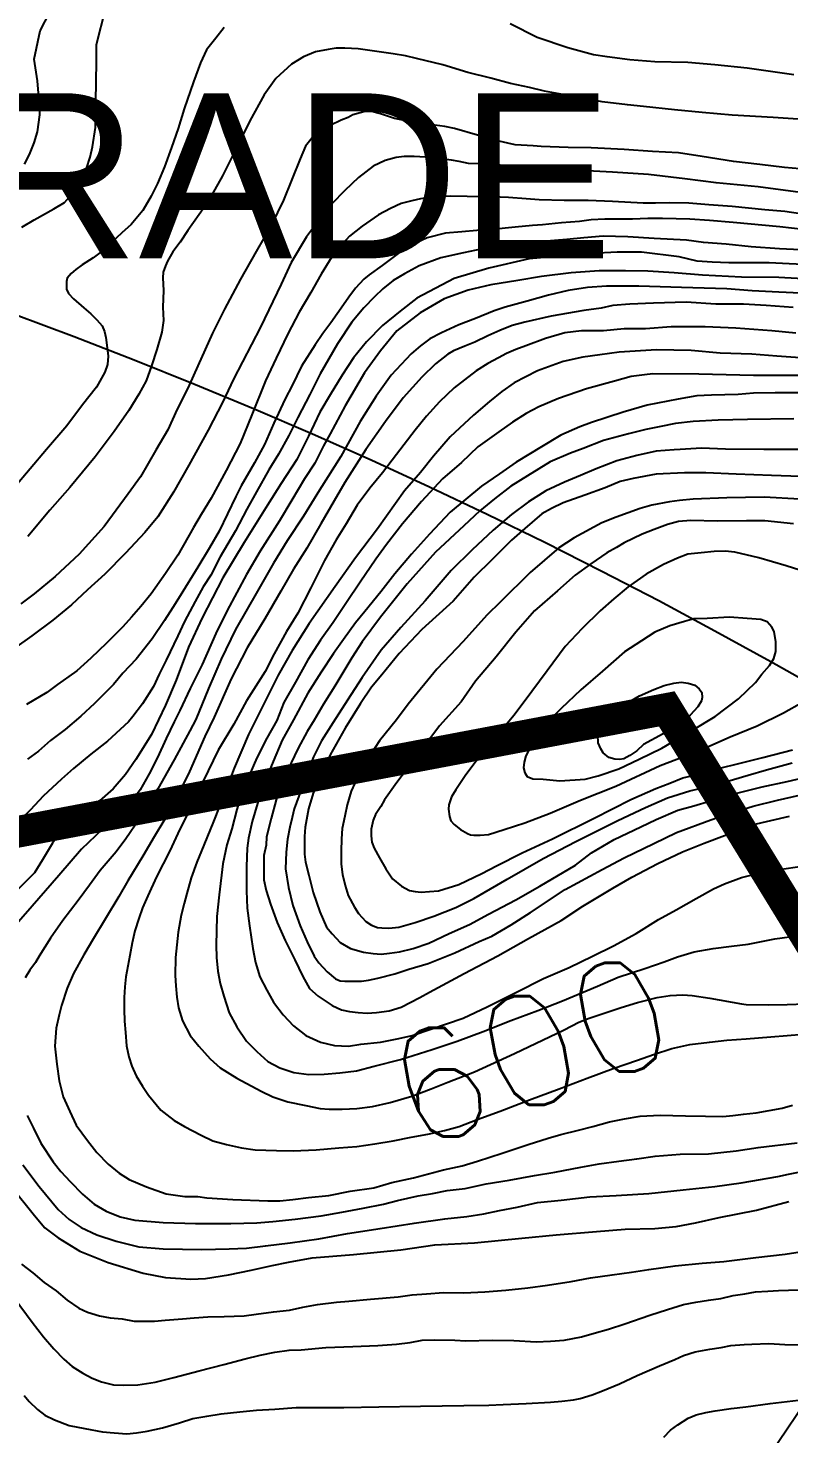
# Model space of a CAD drawing. Header units: millimetres. Extents: x 548366 to 1117317, y 7446967 to 14899125.
# Drawn here: x 555057 to 555345, y 7456867 to 7457399 of the extents above; entities that cross this region are included whole.
import ezdxf
from ezdxf.enums import TextEntityAlignment as Align

# ---------------------------------------------------------------- set-up
doc = ezdxf.new("R2010")
doc.units = ezdxf.units.MM
doc.header["$MEASUREMENT"] = 0
doc.linetypes.add('ACAD_ISO11W100', pattern=[33, 12, -3, 12, -3, 0, -3])
for name, color, linetype in [('CURVA_INTERMEDIÁRIA', 32, 'Continuous'), ('CURVA_MESTRA', 36, 'Continuous'), ('ELETRO_PROP', 230, 'Continuous'), ('RADIAIS', 222, 'Continuous'), ('TXT_CURVA_MESTRA', 7, 'Continuous'), ('TXT_TOPÔNIMOS_2', 8, 'Continuous')]:
    doc.layers.add(name, color=color, linetype=linetype)
doc.styles.add('ROMANS', font='romans.shx')
doc.styles.add('TXT_MORROS', font='ARIAL.TTF', dxfattribs={"height": 35})

msp = doc.modelspace()

# ---------------------------------------------------------------- linework, layer by layer
at = {"layer": 'CURVA_INTERMEDIÁRIA'}
for points, elevation in [([(555055.33, 7457347.35), (555057.21, 7457351.02), (555058.91, 7457355.5), (555060.25, 7457359.62), (555061.06, 7457366.06), (555060.79, 7457371.26), (555060.16, 7457378.96), (555059, 7457387.16), (555061.25, 7457397.87), (555068.57, 7457412.2)], 460), ([(555054.33, 7457323.61), (555059, 7457326.31), (555066.37, 7457330.45), (555070.41, 7457332.94), (555073.32, 7457336.16), (555075.39, 7457338.85), (555076.12, 7457339.89), (555077.37, 7457341.75), (555078.3, 7457343.72), (555078.82, 7457345.8), (555080.09, 7457350.02), (555081.03, 7457353.96), (555082.17, 7457361.32), (555082.27, 7457371.17), (555082.58, 7457386.1), (555082.59, 7457392.7), (555085.98, 7457406.08)], 470), ([(555130.87, 7457399.22), (555127.73, 7457395.12), (555124.22, 7457390.65), (555121.93, 7457385.82), (555119.27, 7457378.57), (555115.67, 7457368.34), (555113.48, 7457360.95), (555110.97, 7457353.66), (555108.26, 7457346.36), (555105.66, 7457340.11), (555103.26, 7457335.32), (555100.03, 7457329.91), (555095.73, 7457324.62), (555092.19, 7457321.39), (555088.02, 7457317.53), (555083.85, 7457313.78), (555081.24, 7457311.91), (555077.07, 7457309.3), (555074.67, 7457307.53), (555072.9, 7457305.97), (555071.44, 7457304.2), (555071.13, 7457302.95), (555071.13, 7457301.91), (555071.13, 7457300.03), (555071.96, 7457298.37), (555073.84, 7457296.39), (555077.8, 7457292.95), (555080.38, 7457290.68), (555082.65, 7457288.41), (555084.63, 7457286.15), (555085.57, 7457284.07), (555086.14, 7457281.71), (555086.61, 7457277.84), (555086.99, 7457274.73), (555086.71, 7457271.52), (555085.67, 7457268.59), (555082.55, 7457263.02), (555077.26, 7457256.23), (555071.31, 7457248.3), (555063.63, 7457239.35), (555051.26, 7457224.72)], 480), ([(555346.47, 7457381.19), (555328.84, 7457383.74), (555316.65, 7457385.07), (555306.36, 7457385.92), (555293.89, 7457386.2), (555284.44, 7457386.95), (555275.85, 7457387.99), (555270.75, 7457388.84), (555260.96, 7457391.51), (555249.34, 7457395.38), (555239.14, 7457400.57)], 480), ([(555170.19, 7457390.85), (555165.47, 7457390), (555160.94, 7457388.02), (555156.31, 7457385.28), (555150.45, 7457379.9), (555146.02, 7457373.68), (555140.6, 7457363.79), (555135.31, 7457353.12), (555130.21, 7457343.02), (555126.15, 7457335.85), (555123.6, 7457331.41), (555117.14, 7457322.27), (555114.21, 7457317.84), (555111.47, 7457314.16), (555109.39, 7457310.66), (555108.64, 7457308.87), (555107.79, 7457306.51), (555107.69, 7457304.34), (555107.88, 7457299.53), (555107.69, 7457293.3), (555107.88, 7457288.2), (555107.22, 7457283.79), (555105.33, 7457277.19), (555103.35, 7457271.05), (555101.36, 7457265.39), (555098.53, 7457260.29), (555094.75, 7457254.16), (555089.25, 7457246.17), (555081.98, 7457236.64), (555072.44, 7457224.93), (555064.88, 7457216.35), (555056.53, 7457206.45)], 490), ([(555353.84, 7457364.07), (555338.77, 7457365.12), (555323.18, 7457365.97), (555311.85, 7457367.01), (555301.36, 7457368.04), (555289.65, 7457369.18), (555283.6, 7457369.84), (555274.02, 7457371.07), (555261.83, 7457373.33), (555252.2, 7457375.03), (555246.44, 7457376.45), (555239.26, 7457377.96), (555231.84, 7457379.98), (555223.15, 7457382.06), (555213.7, 7457385.08), (555203.69, 7457387.43), (555199.53, 7457388.47), (555194.81, 7457389.23), (555181.54, 7457391.11), (555176.53, 7457391.3), (555173.23, 7457391.3), (555170.19, 7457390.85)], 490), ([(555349.11, 7457336.73), (555333.09, 7457338.82), (555317.13, 7457340.33), (555305.23, 7457341.84), (555291.48, 7457343.44), (555277.88, 7457344.39), (555263.52, 7457345.14), (555249.31, 7457345.9), (555236.56, 7457346.93), (555230.04, 7457347.53), (555223.43, 7457347.72), (555219.84, 7457348.38), (555216.91, 7457348.94), (555213.98, 7457349.32), (555209.26, 7457349.89), (555202.74, 7457350.26), (555199.06, 7457350.26), (555196.03, 7457349.89), (555191.88, 7457348.85), (555187.22, 7457346.71)], 510), ([(555187.22, 7457346.71), (555181.74, 7457342.37), (555176.54, 7457337.46), (555171.6, 7457332.39), (555166.59, 7457325.98), (555162.06, 7457319.84), (555156.2, 7457310.22), (555152.42, 7457301.91), (555144.57, 7457285.68), (555134.47, 7457266.05), (555130.31, 7457257.46), (555124.81, 7457246.73), (555117.53, 7457233.43), (555111.68, 7457223.14), (555105.8, 7457213.82), (555100.79, 7457207.97), (555093.52, 7457200.04), (555085.68, 7457192.11), (555079.16, 7457186.17), (555073.02, 7457180.5), (555065.98, 7457174.68), (555058.05, 7457168.83), (555051.53, 7457164.11)], 510), ([(555222.87, 7457335.13), (555216.62, 7457335.3), (555212.86, 7457335.13), (555207.89, 7457334.62), (555205.16, 7457334.27), (555201.9, 7457333.5), (555197.88, 7457332.48), (555193.86, 7457330.6), (555189.32, 7457328.2), (555183.12, 7457323.88), (555178.33, 7457320.12), (555174.73, 7457316.27), (555171.65, 7457312.34), (555167.54, 7457305.75), (555163.69, 7457298.83), (555159.23, 7457291.33), (555155.04, 7457283.21), (555150.5, 7457273.97), (555146.57, 7457265.42), (555141.33, 7457252.44), (555136.88, 7457241.58), (555131.66, 7457231.41), (555125.99, 7457220.91), (555122.14, 7457214.75), (555119.23, 7457209.79), (555113.32, 7457199.28), (555108.7, 7457192.35), (555103.28, 7457184.67), (555099.34, 7457179.96), (555095.75, 7457175.86), (555092.5, 7457172.18), (555086.34, 7457166.03), (555080.35, 7457160.38), (555075.13, 7457155.59), (555072.1, 7457153.42), (555067.82, 7457150.34), (555063.71, 7457147.34), (555056.1, 7457142.81)], 520), ([(555352.41, 7457328.08), (555343.09, 7457329.54), (555335.56, 7457330.14), (555323.18, 7457331.35), (555314.37, 7457332.03), (555306.75, 7457332.63), (555299.65, 7457332.72), (555294.17, 7457332.63), (555289.55, 7457332.63), (555277.86, 7457333.23), (555268.7, 7457333.66), (555259.55, 7457333.66), (555250.13, 7457333.91), (555245.25, 7457334.34), (555238.49, 7457334.77), (555232.16, 7457335.02), (555222.87, 7457335.13)], 520), ([(555350.02, 7457322.63), (555341.21, 7457323.71), (555323.53, 7457325.34), (555314.57, 7457326.11), (555307.22, 7457326.57), (555296.87, 7457326.88), (555291.23, 7457326.88), (555285.51, 7457326.57), (555275.02, 7457326.58), (555269.77, 7457326.27), (555265.44, 7457325.65), (555258.56, 7457325.19), (555251.37, 7457324.42), (555247.59, 7457324.19), (555241.1, 7457323.49), (555232.36, 7457322.64), (555226.49, 7457322.25), (555220.87, 7457321.78), (555214.61, 7457321.24), (555207.73, 7457319.54), (555203.48, 7457317.53), (555197.76, 7457314.29), (555190.73, 7457309.04), (555185.78, 7457305.56), (555183.8, 7457303.83)], 530), ([(555354.17, 7457314.74), (555341.11, 7457315.36), (555330.37, 7457316.05), (555320.94, 7457317.14), (555312.29, 7457317.75), (555305.9, 7457318.62), (555293.61, 7457319.31), (555283.64, 7457319.85), (555274.37, 7457320.08), (555267.05, 7457319.47), (555260.56, 7457318.92), (555251.29, 7457318.08), (555244.72, 7457317.3), (555236.84, 7457316.53), (555228.72, 7457315.37), (555221.54, 7457313.83), (555212.91, 7457311.88), (555204.72, 7457308.87), (555199.08, 7457305.93), (555194.83, 7457303.32)], 540), ([(555194.83, 7457303.32), (555190.96, 7457300.23), (555187.79, 7457297.22), (555183.78, 7457292.97), (555179.19, 7457287.58), (555173.78, 7457279.39), (555167.21, 7457267.97), (555163.27, 7457260.24), (555158.78, 7457251.53), (555155.3, 7457244.66), (555151.43, 7457237.63), (555147.8, 7457231.61), (555143.17, 7457223.27), (555139.43, 7457216.73), (555135.18, 7457208.54), (555129.39, 7457198.66), (555125.83, 7457191.71), (555122.88, 7457187.32), (555119.86, 7457181.76), (555115.84, 7457174.19), (555113.37, 7457168.79), (555108.97, 7457159.52), (555106.26, 7457154.27), (555104.08, 7457149.65), (555099.91, 7457143.01), (555096.35, 7457138.3), (555094.65, 7457136.22), (555091.48, 7457133.28), (555086.69, 7457128.96), (555080.43, 7457123.94), (555073.83, 7457118.56), (555069.35, 7457114.54), (555062.39, 7457108.05), (555057.52, 7457102.96), (555049.95, 7457095.39)], 540), ([(555183.8, 7457303.83), (555180.64, 7457300.47), (555178.07, 7457296.98), (555176.06, 7457294.12), (555171.24, 7457287.35), (555168.23, 7457283.34), (555165.37, 7457279.01), (555160.19, 7457270.9), (555156.56, 7457263.65), (555153.93, 7457258.55), (555149.65, 7457249.29), (555146.1, 7457241.26), (555142.39, 7457234.31), (555137.36, 7457225.59), (555135.28, 7457221.5), (555128.99, 7457208.45), (555125.28, 7457202.12), (555120.88, 7457194.79), (555114.23, 7457183.9), (555111.43, 7457179.51), (555108.34, 7457174.57), (555103.63, 7457167.7), (555097.52, 7457159.98), (555092.5, 7457154.65), (555088.94, 7457150.4), (555081.73, 7457143.23), (555076.63, 7457138.37), (555070.68, 7457133.35), (555065.11, 7457129.1), (555060.63, 7457125.08), (555056.38, 7457122.07)], 530), ([(555357.14, 7457303.55), (555340.82, 7457304.48), (555326.72, 7457304.65), (555311.95, 7457305.33), (555301.24, 7457306.27), (555291.22, 7457306.86), (555282.8, 7457307.03), (555272.78, 7457307.03), (555262.18, 7457306.26), (555250.96, 7457304.82), (555242.04, 7457303.29), (555231.84, 7457301.68), (555223.23, 7457299.64)], 560), ([(555223.23, 7457299.64), (555214.22, 7457296.42), (555205.13, 7457291.07), (555196.3, 7457284.28), (555190.09, 7457276.72), (555183.94, 7457268.42), (555176.63, 7457255.94), (555171.02, 7457245.24), (555168.54, 7457240.76), (555165.14, 7457234.14), (555161.31, 7457228.28), (555156.47, 7457220.21), (555151.88, 7457212.32), (555144.46, 7457200.88), (555139.28, 7457191.96), (555131.97, 7457178.38), (555127.71, 7457169.73), (555122.53, 7457157.93), (555118.03, 7457148.85), (555114.03, 7457140.52), (555111.99, 7457136.28), (555108.91, 7457129.92), (555105.59, 7457122.7), (555102.45, 7457116.5), (555099.13, 7457110.48), (555094.8, 7457104.7), (555088.94, 7457099.44), (555084.77, 7457095.62), (555076.92, 7457088.07), (555068.34, 7457078.05), (555058.14, 7457066.42), (555049.47, 7457056.4)], 560), ([(555354.42, 7457298.28), (555340.82, 7457298.88), (555330.82, 7457299.48), (555321.22, 7457300.16), (555303.97, 7457300.75), (555287.82, 7457301.26), (555275.67, 7457301.18), (555268.39, 7457300.65), (555261.08, 7457299.55), (555253.69, 7457297.85), (555245.53, 7457295.56), (555237.29, 7457293.27), (555233.04, 7457291.81)], 570), ([(555233.04, 7457291.81), (555225.98, 7457289.02), (555219.77, 7457286.56), (555213.15, 7457283.59), (555208.73, 7457281.21), (555205.16, 7457278.58), (555201.63, 7457275.54), (555194.15, 7457267.47), (555188.37, 7457259.58), (555182.42, 7457249.98), (555175.03, 7457236.74), (555166.93, 7457223.93), (555160.9, 7457214.08), (555154.7, 7457204.74), (555149.51, 7457196.33), (555143.45, 7457185.73), (555135.21, 7457171.13), (555129.69, 7457159.92), (555125, 7457148.9), (555120.16, 7457137.1), (555117.86, 7457132.86), (555115.31, 7457128.1), (555111.92, 7457121.9), (555105.76, 7457110.87), (555101.35, 7457103.74), (555098.88, 7457099.49), (555093.61, 7457091.94), (555089.96, 7457087.01), (555083.98, 7457079.9), (555079.9, 7457074.39), (555075.66, 7457068.61), (555069.79, 7457060.97), (555065.12, 7457054.26), (555060.87, 7457047.47), (555059.49, 7457045.11), (555057.37, 7457042.14), (555055.58, 7457039.25)], 570), ([(555346.34, 7457293.08), (555336.06, 7457293.84), (555327.5, 7457294.36), (555316.97, 7457294.45), (555305.75, 7457295.13), (555293.43, 7457294.79), (555284.42, 7457294.36), (555278.05, 7457293.94), (555273.64, 7457292.92), (555267.02, 7457291.99), (555254.69, 7457289.86), (555244.67, 7457287.57), (555239.92, 7457286.29)], 580), ([(555239.92, 7457286.29), (555235.17, 7457284.42), (555230.75, 7457282.38), (555225.82, 7457280), (555221.99, 7457278.48), (555217.66, 7457276.69), (555215.54, 7457275.42), (555210.82, 7457271.82), (555205.72, 7457266.72), (555198.59, 7457258.91), (555191.96, 7457250), (555184.54, 7457239.33), (555176.56, 7457226.85), (555172.48, 7457219.89), (555167.53, 7457211.26), (555162.18, 7457202), (555157.08, 7457194.02), (555152.32, 7457185.7), (555146.27, 7457175.27), (555139.64, 7457164.24), (555133.52, 7457152.52), (555127.12, 7457138.01), (555123.55, 7457130.71), (555117.78, 7457117.38), (555113.95, 7457109.74), (555108.06, 7457098.8), (555104.32, 7457092.68), (555100.07, 7457085.38), (555094.38, 7457076.04), (555090.98, 7457070.1), (555085.77, 7457061.44), (555081.35, 7457054.14), (555077.7, 7457047.94), (555073.79, 7457040.98), (555071.41, 7457035.37), (555069.29, 7457028.84), (555068.44, 7457025.27), (555067.24, 7457020.28), (555066.81, 7457013.4), (555067.49, 7457006.61), (555068.42, 7457000.24), (555069.87, 7456994.21), (555072.42, 7456988.61), (555074.9, 7456983.45), (555079.14, 7456977.68), (555082.71, 7456973.09), (555086.96, 7456968.68), (555091.13, 7456965.28), (555094.95, 7456962.9), (555101.41, 7456960.1), (555108.97, 7456957.55), (555115.94, 7456956.45), (555120.87, 7456956.45), (555124.27, 7456956.03), (555134.11, 7456955.37), (555147.36, 7456954.78), (555151.95, 7456954.86), (555156.88, 7456955.37), (555162.83, 7456956.05), (555170.47, 7456956.9), (555178.63, 7456958.51), (555187.55, 7456959.79), (555194.35, 7456961.78), (555202.6, 7456963.56), (555213.9, 7456966.62), (555220.95, 7456968.06), (555226.73, 7456969.84), (555236.16, 7456972.9), (555245.93, 7456976.13), (555253.58, 7456978.59), (555258.34, 7456979.95), (555265.05, 7456981.65), (555270.39, 7456983.05), (555276.76, 7456984.75), (555282.37, 7456985.94), (555288.4, 7456986.95), (555295.88, 7456987.29), (555305.57, 7456987.04), (555313.13, 7456986.95), (555319.59, 7456986.78), (555323.48, 7456987.13), (555327.47, 7456987.64), (555332.23, 7456988.15), (555337.25, 7456989.08), (555342.17, 7456989.93), (555346.08, 7456991.04)], 580), ([(555347.28, 7457283.39), (555338.18, 7457284.32), (555324.53, 7457285.35), (555312.97, 7457285.78), (555300.06, 7457285.86), (555290.37, 7457285.1), (555282.3, 7457285.1), (555274.48, 7457284.33), (555266.11, 7457284.24), (555259.82, 7457283.48), (555252.51, 7457281.36), (555245.03, 7457278.55), (555241.28, 7457277.27)], 590), ([(555241.28, 7457277.27), (555237.71, 7457275.66), (555234.74, 7457274.13), (555230.74, 7457271.92), (555226.24, 7457269.12), (555221.9, 7457265.73), (555218, 7457262.67), (555212.36, 7457257.35), (555207.52, 7457252), (555203.18, 7457246.65), (555199.02, 7457241.22), (555194.43, 7457235.27), (555190.86, 7457230.52), (555186.07, 7457224.69), (555181.23, 7457218.23), (555177.06, 7457211.19), (555173.33, 7457205.16), (555168.91, 7457197.26), (555163.7, 7457187), (555158.77, 7457177.41), (555154.52, 7457170.45), (555149.85, 7457162.04), (555146.36, 7457155.25), (555139.37, 7457144.21), (555134.53, 7457135.38), (555128.58, 7457125.45), (555122.97, 7457113.81), (555120.76, 7457109.06), (555117.68, 7457102.62), (555113.35, 7457093.96), (555110.29, 7457087.42), (555105.28, 7457077.49), (555101.96, 7457070.35), (555099.98, 7457065.77), (555098.62, 7457061.78), (555097.09, 7457057.11), (555095.99, 7457052.52), (555095.14, 7457047.77), (555093.7, 7457039.7), (555093.27, 7457035.88), (555093.02, 7457031.89), (555093.02, 7457027.3), (555093.19, 7457022.91), (555093.53, 7457018.58), (555093.95, 7457013.48), (555094.8, 7457009.41), (555095.91, 7457005.84), (555097.52, 7457002.19), (555099.9, 7456998.2), (555102.2, 7456994.8), (555106.87, 7456989.2), (555109.11, 7456987.36), (555111.99, 7456985.32), (555115.9, 7456982.94), (555122.11, 7456979.72), (555126.61, 7456977.51), (555131.71, 7456976.15), (555137.4, 7456974.88), (555142.67, 7456974.11), (555150.74, 7456973.86), (555157.03, 7456973.77), (555165.7, 7456974.2), (555174.26, 7456974.88), (555181.14, 7456975.47), (555187.85, 7456976.41), (555194.82, 7456977.59), (555201.62, 7456978.95), (555207.99, 7456980.14), (555214.28, 7456981.5), (555219.89, 7456983.03), (555226.69, 7456985.58), (555235.42, 7456988.83), (555246.47, 7456993.08), (555257.68, 7456997.24), (555268.3, 7457001.31), (555278.16, 7457004.96), (555287.34, 7457008.11), (555293.35, 7457010.28), (555300.4, 7457012.49), (555307.2, 7457014.01), (555314.59, 7457014.95), (555321.22, 7457015.71), (555328.44, 7457016.14), (555337.79, 7457016.99), (555350.18, 7457017.93)], 590), ([(555350.13, 7457267.39), (555331.26, 7457267.39), (555310.61, 7457267.82), (555293.11, 7457268.07), (555290, 7457267.65), (555284.98, 7457266.97), (555278.61, 7457265.18), (555268.07, 7457262.38), (555257.45, 7457258.73), (555250.03, 7457255.51)], 610), ([(555348.46, 7457260.84), (555339.45, 7457260.84), (555331.3, 7457260.75), (555325.43, 7457260.24), (555315.35, 7457259.99), (555309.83, 7457259.65), (555302.69, 7457258.46), (555291.05, 7457256.17), (555281.95, 7457253.45), (555269.97, 7457249.63), (555265.52, 7457247.93)], 620), ([(555250.03, 7457255.51), (555245.19, 7457252.96), (555240.09, 7457249.73), (555234.82, 7457246), (555226.92, 7457240.39), (555220.68, 7457234.48), (555213.55, 7457228.28), (555205.56, 7457219.7), (555198.42, 7457211.21), (555192.28, 7457203.33), (555188.28, 7457197.82), (555182.42, 7457189.07), (555177.15, 7457181.43), (555172.14, 7457173.87), (555167.35, 7457167.1), (555162.51, 7457159.71), (555157.83, 7457151.22), (555153.5, 7457143.49), (555150.78, 7457136.79), (555147.03, 7457130.1), (555143.29, 7457122.54), (555140.4, 7457115.92), (555137.68, 7457109.63), (555135.64, 7457103.01), (555133.76, 7457095.73), (555131.89, 7457089.62), (555130.36, 7457082.4), (555129, 7457070.77), (555128.06, 7457062.47), (555127.81, 7457051.6), (555127.98, 7457047.02), (555128.49, 7457041.84), (555129.34, 7457037.08), (555130.78, 7457032.33), (555132.83, 7457026.05), (555135.72, 7457020.7), (555139.29, 7457015.27), (555143.28, 7457011.45), (555147.45, 7457007.62), (555151.95, 7457005.16), (555157.3, 7457003.38), (555162.91, 7457002.62), (555168.69, 7457002.78), (555174.64, 7457003.29), (555180.93, 7457004.06), (555187.72, 7457005.84), (555197.57, 7457008.39), (555209.64, 7457012.13), (555219.07, 7457015.27), (555228.92, 7457019), (555239.46, 7457023.08), (555249.66, 7457026.9), (555258.92, 7457030.63), (555272.17, 7457036.13), (555280.07, 7457039.52), (555290.1, 7457042.83), (555297.4, 7457045.3), (555302.5, 7457047.25), (555308.79, 7457049.12), (555316.01, 7457050.39), (555322.98, 7457051.24), (555329.27, 7457052), (555339.38, 7457054), (555348.56, 7457055.36)], 610), ([(555308.47, 7457250.02), (555301.75, 7457249.17), (555296.14, 7457248.07), (555290.45, 7457246.97), (555283.91, 7457245.35), (555274.48, 7457242.81), (555266.83, 7457239.75), (555262.02, 7457237.95), (555254.28, 7457234.72), (555245.7, 7457229.37), (555239.41, 7457225.47), (555233.21, 7457220.71), (555227.6, 7457216.13), (555221.57, 7457210.44), (555210.82, 7457200.44), (555200.2, 7457188.47), (555190.09, 7457175.9), (555183.17, 7457166.5), (555179.18, 7457160.47), (555172.8, 7457149.77), (555168.47, 7457142.9), (555164.9, 7457136.87), (555162.24, 7457132.63), (555158.93, 7457126.26), (555154.85, 7457117.77), (555152.47, 7457112.08), (555150.51, 7457106.64), (555148.64, 7457099.68), (555146.86, 7457092.72), (555146.77, 7457089.49), (555145.91, 7457085.6), (555145.83, 7457080.84), (555145.91, 7457076.34), (555146.76, 7457072.35), (555148.46, 7457067.17), (555150.93, 7457060.21), (555153.99, 7457053.42), (555157.66, 7457046.16), (555160.64, 7457039.79), (555163.19, 7457035.2), (555166.42, 7457032.4), (555171.77, 7457028.75), (555175.25, 7457027.14), (555178.31, 7457026.54), (555181.63, 7457026.2), (555185.02, 7457025.95), (555188.59, 7457026.2), (555193.35, 7457026.8), (555197.94, 7457028.24), (555204.91, 7457031.81), (555208.56, 7457033.85), (555221.71, 7457040.89), (555234.46, 7457047.68), (555246.1, 7457054.22), (555258.51, 7457061.01), (555266.63, 7457066.41), (555278.02, 7457073.2), (555285.15, 7457077.36), (555295.1, 7457082.63), (555304.44, 7457087.04), (555312.6, 7457090.27), (555320.31, 7457093.2), (555330.76, 7457097.19), (555344.95, 7457100.5)], 630), ([(555346.58, 7457250.96), (555328.99, 7457250.71), (555317.94, 7457250.46), (555308.47, 7457250.02)], 630), ([(555265.52, 7457247.93), (555258.38, 7457244.79), (555250.98, 7457240.37), (555241.38, 7457234.6), (555235.09, 7457230.1), (555228.26, 7457225.45), (555222.39, 7457220.61), (555216.45, 7457215.6), (555208.63, 7457207.28), (555201.75, 7457199.73), (555195.51, 7457192.28), (555190.24, 7457185.4), (555184.12, 7457178.01), (555180.56, 7457173.68), (555176.05, 7457167.4), (555172.23, 7457162.05), (555167.61, 7457155.02), (555162.6, 7457147.12), (555157.08, 7457137.02), (555152.83, 7457129.29), (555149.41, 7457121.24), (555146.01, 7457113), (555143.46, 7457105.28), (555141.42, 7457098.49), (555140.14, 7457092.2), (555139.64, 7457088.38), (555139.3, 7457081.43), (555139.3, 7457072.18), (555139.64, 7457065.72), (555140.41, 7457058.93), (555141.68, 7457050.44), (555142.79, 7457045.09), (555144.32, 7457039.66), (555147.03, 7457034.57), (555149.58, 7457030.07), (555153.15, 7457025.23), (555157.06, 7457021.15), (555161.73, 7457017.42), (555167.34, 7457014.95), (555172.61, 7457013.68), (555177.96, 7457013.43), (555182.55, 7457014.19), (555190.03, 7457014.95), (555197, 7457016.31), (555202.01, 7457017.5), (555209.14, 7457019.88), (555221.37, 7457024.04), (555230.38, 7457028.29), (555241.6, 7457033.89), (555251.79, 7457039.07), (555261.48, 7457043.23), (555270.3, 7457047.53), (555278.29, 7457051.43), (555286.79, 7457056.02), (555295.29, 7457061.37), (555302, 7457065.02), (555309.56, 7457069.35), (555316.07, 7457072.97), (555320.32, 7457074.84), (555326.7, 7457077.22), (555332.9, 7457078.74), (555341.06, 7457080.36), (555349.55, 7457081.63)], 620), ([(555301.24, 7457239.24), (555294.36, 7457238.73), (555287.05, 7457237.03), (555279.57, 7457235.08), (555271.75, 7457232.02), (555265.8, 7457229.47), (555259.73, 7457226.97), (555252.67, 7457223.66), (555246.13, 7457219.58), (555239.67, 7457214.74), (555232.7, 7457208.8), (555224.72, 7457201.32), (555216.86, 7457193.55), (555206.92, 7457182.08), (555197.74, 7457171.98), (555190.35, 7457163.41), (555183.08, 7457153.06), (555179, 7457146.52), (555172.97, 7457137.35), (555167.7, 7457129.03), (555164.73, 7457122.92), (555162.67, 7457117.67), (555160.55, 7457112.15), (555159.11, 7457108.07), (555157.41, 7457103.32), (555156.64, 7457100), (555155.71, 7457096.35), (555154.86, 7457091.77), (555154.35, 7457086.93), (555154.09, 7457080.56), (555155.2, 7457073.52), (555156.9, 7457066.73), (555159.7, 7457058.92), (555162.25, 7457052.89), (555164.89, 7457047.54), (555166.75, 7457044.99), (555169.81, 7457041.51), (555172.96, 7457038.96), (555174.83, 7457038.11), (555176.53, 7457038.03), (555178.91, 7457038.03), (555182.81, 7457038.03), (555185.53, 7457038.45), (555189.1, 7457039.13), (555195.48, 7457040.75), (555200.74, 7457042.53), (555208.14, 7457044.74), (555218.24, 7457048.71), (555227.42, 7457053.04), (555232.18, 7457055.08), (555239.48, 7457059.33), (555246.88, 7457064.08), (555259.96, 7457072.74), (555274.03, 7457080.36), (555282.28, 7457084.78), (555293.58, 7457090.21), (555302.16, 7457094.29), (555315.08, 7457099.13), (555320.58, 7457101.02), (555331.11, 7457104.33), (555340.38, 7457106.62), (555351.42, 7457109.09)], 640), ([(555348.21, 7457239.32), (555335.21, 7457239.41), (555320.72, 7457239.49), (555311.54, 7457239.83), (555303.55, 7457239.41), (555301.24, 7457239.24)], 640), ([(555299.46, 7457219.49), (555292.83, 7457218.31), (555288.42, 7457217.03), (555279.24, 7457213.72), (555273.84, 7457211.58), (555263.39, 7457205.89), (555257.61, 7457202.07), (555246.73, 7457192.81), (555235.43, 7457181.69), (555230.33, 7457176.59), (555221.37, 7457166.67), (555211.42, 7457156.23), (555200.55, 7457142.98), (555196.13, 7457137.04), (555189.72, 7457129.06), (555184.79, 7457121.5), (555181.73, 7457116.07), (555179.01, 7457109.96), (555177.48, 7457104.86), (555176.54, 7457100.53), (555175.52, 7457095.78), (555175.27, 7457091.87), (555175.18, 7457087.3), (555175.18, 7457082.38), (555175.69, 7457078.39), (555176.63, 7457074.23), (555177.82, 7457070.41), (555180.2, 7457065.99), (555181.73, 7457063.61), (555184.53, 7457060.56), (555186.66, 7457059.28), (555188.87, 7457058.35), (555190.56, 7457058.18), (555193.2, 7457058.1), (555196.94, 7457058.52), (555203.23, 7457060.22), (555210.19, 7457062.6), (555218.52, 7457065.91), (555225.39, 7457069.3), (555238.05, 7457076.61), (555251.64, 7457084.42), (555263.96, 7457090.87), (555272.29, 7457095.12), (555279.91, 7457098.83), (555290.44, 7457103.84), (555298.69, 7457107.41), (555307.18, 7457110.12), (555316.02, 7457112.08), (555329.19, 7457115.98), (555336.16, 7457118.11), (555345.91, 7457120.68)], 660), ([(555348.8, 7457220.52), (555335.29, 7457221.28), (555321.18, 7457221.03), (555308.46, 7457220.51), (555303.28, 7457220), (555299.46, 7457219.49)], 660), ([(555346.4, 7457211.26), (555335.53, 7457212.36), (555328.56, 7457212.36), (555317.51, 7457212.19), (555307.6, 7457212.44), (555302.92, 7457212.1), (555298.76, 7457211), (555293.66, 7457209.04), (555289.16, 7457207.26), (555282.36, 7457204)], 670), ([(555282.36, 7457204), (555279.39, 7457202.3), (555275.73, 7457200.26), (555269.7, 7457196.02), (555263.75, 7457191.77), (555257.04, 7457185.83), (555248.33, 7457178.23), (555241.27, 7457170.17), (555233.8, 7457160.83), (555226.06, 7457151.57), (555220.54, 7457143.76), (555212.35, 7457134.77), (555203.94, 7457123.39), (555196.29, 7457113.2), (555191.62, 7457106.75), (555190.15, 7457104.22), (555188.2, 7457101.17), (555187.26, 7457098.96), (555186.5, 7457095.56), (555186.5, 7457093.01), (555186.75, 7457090.72), (555187.6, 7457088.34), (555189.72, 7457084.78), (555192.1, 7457080.53), (555194.65, 7457076.8), (555198.05, 7457073.99), (555201.03, 7457072.38), (555203.15, 7457072.04), (555205.44, 7457071.7), (555208.67, 7457071.96), (555212.07, 7457072.21), (555219.72, 7457074.67), (555228.39, 7457078.75), (555234, 7457081.64), (555243.67, 7457086.57), (555255.14, 7457091.92), (555270.94, 7457099.73), (555284.88, 7457106.77), (555294.31, 7457110.94), (555299.56, 7457113.03), (555304.57, 7457115.06), (555311.03, 7457116.51), (555318.51, 7457118.63), (555325.73, 7457120.41), (555334.74, 7457122.7), (555346.04, 7457125.59)], 670), ([(555353.54, 7457192.2), (555343.68, 7457195.26), (555333.23, 7457198.32), (555324.22, 7457200.44), (555320.48, 7457200.86), (555316.4, 7457200.69), (555311.51, 7457200.18), (555306.41, 7457199.67), (555302.5, 7457198.22), (555297.15, 7457195.76), (555290.69, 7457192.2), (555283.81, 7457187.36), (555278.36, 7457182.82)], 680), ([(555278.36, 7457182.82), (555273.18, 7457178.32), (555266.46, 7457171.61), (555260.01, 7457164.74), (555253.12, 7457155.57), (555247.35, 7457147.67), (555240.67, 7457138.76), (555234.72, 7457131.63), (555227.75, 7457123.31), (555222.32, 7457116.17), (555218.58, 7457110.49), (555216.96, 7457107.77), (555215.94, 7457104.8), (555215.86, 7457103.1), (555216.2, 7457100.38), (555216.7, 7457098.79), (555217.89, 7457097.35), (555220.35, 7457095.48), (555222.99, 7457093.95), (555224.09, 7457093.44), (555225.37, 7457093.27), (555227.75, 7457093.27), (555230.89, 7457093.61), (555236.92, 7457095.48), (555244.74, 7457098.03), (555254.34, 7457101.68), (555265.79, 7457106.56), (555279.13, 7457111.91), (555295.87, 7457119.72), (555310.23, 7457125.07), (555322.38, 7457130.51), (555332.65, 7457134.72), (555342.59, 7457139.65), (555349.81, 7457143.64)], 680), ([(555282.44, 7457162.76), (555274.12, 7457155.37), (555265.87, 7457148.32), (555258.4, 7457141.28), (555253.04, 7457135.67), (555250.37, 7457132.64), (555247.74, 7457128.57), (555245.1, 7457123.39), (555244.42, 7457120.92), (555244.17, 7457118.8), (555244.68, 7457116.93), (555245.53, 7457115.49), (555247.74, 7457114.64), (555251.64, 7457114.56), (555257.93, 7457113.88), (555267.53, 7457114.47), (555272.46, 7457115.83), (555280.28, 7457118.46), (555288.01, 7457122.03), (555296.57, 7457126.31), (555308.13, 7457133.01), (555316.71, 7457138.28), (555325.63, 7457144.9), (555332.01, 7457151.1), (555334.47, 7457154.33), (555337.38, 7457157.51), (555339, 7457160.23), (555339.68, 7457162.86), (555339.68, 7457166.51), (555339.08, 7457170.42), (555338.23, 7457172.12), (555336.45, 7457174.15), (555334.07, 7457175), (555328.88, 7457175.34), (555322.17, 7457175.85), (555313.67, 7457175.34), (555308.66, 7457175.17), (555305.09, 7457174.24), (555299.57, 7457172.62), (555293.88, 7457170.16), (555288.9, 7457166.93), (555282.44, 7457162.76)], 690), ([(555056.34, 7456987.13), (555058.64, 7456982.37), (555061.53, 7456976.68), (555066.2, 7456969.64), (555069.04, 7456966.01), (555072.53, 7456962.19), (555077.2, 7456957.35), (555081.62, 7456953.61), (555086.21, 7456950.98), (555091.56, 7456948.77), (555097, 7456947.58), (555107.79, 7456946.65), (555120.03, 7456946.22), (555133.37, 7456946.22), (555143.2, 7456946.46), (555149.32, 7456946.97), (555157.73, 7456947.9), (555167.59, 7456949.18), (555175.41, 7456950.54), (555183.48, 7456952.07), (555191.21, 7456953.59), (555196.46, 7456954.97), (555204.37, 7456956.75), (555209.8, 7456957.6), (555215.33, 7456958.79), (555222.13, 7456959.55), (555230.11, 7456961.25), (555238.78, 7456962.69), (555248.3, 7456964.48), (555256.03, 7456965.75), (555265.95, 7456967.65), (555272.83, 7456968.84), (555280.31, 7456969.86), (555287.11, 7456970.79), (555294.08, 7456971.73), (555303.51, 7456972.49), (555314.28, 7456972.67), (555324.64, 7456973.77), (555332.97, 7456975.05), (555347.76, 7456976.83)], 570), ([(555054.62, 7456968.44), (555060.79, 7456960.22), (555068.02, 7456951.56), (555072.26, 7456947.74), (555076.77, 7456944.68), (555082.63, 7456941.96), (555089.94, 7456939.59), (555098.52, 7456937.46), (555107.78, 7456936.61), (555122.4, 7456936.45), (555132.75, 7456936.69), (555139.29, 7456936.86), (555146.51, 7456937.8), (555155.86, 7456938.9), (555166.65, 7456940.43), (555177.61, 7456942.47), (555189.94, 7456944.42), (555202.84, 7456946.38), (555214.4, 7456948), (555222.73, 7456948.85), (555229.18, 7456949.95), (555235.13, 7456951.22), (555241.76, 7456952.5), (555249.49, 7456954.2), (555258.5, 7456955.13), (555269.28, 7456956.34), (555279.22, 7456956.85), (555291.63, 7456957.62), (555304.63, 7456958.98), (555316.61, 7456960.33), (555326.55, 7456961.69), (555340.47, 7456964), (555344.47, 7456964.93), (555350.24, 7456966.12)], 560), ([(555054.18, 7456930.92), (555058.43, 7456927.53), (555062.68, 7456923.97), (555067.28, 7456920.76), (555071.45, 7456917.21), (555075.86, 7456914.2), (555079.1, 7456912.65), (555083.74, 7456911.34), (555087.76, 7456910.57), (555092.24, 7456910.1), (555096.8, 7456909.25), (555100.51, 7456909.25), (555104.45, 7456909.33), (555108.54, 7456909.64), (555115.11, 7456910.1), (555119.52, 7456910.57), (555124.68, 7456910.95), (555130.86, 7456911.03), (555138.43, 7456911.26), (555142.99, 7456911.88), (555149.56, 7456912.81), (555155.59, 7456913.5), (555160.69, 7456914.58), (555166.25, 7456915.59), (555173.44, 7456916.44), (555178.07, 7456916.82), (555186.33, 7456917.6), (555196.76, 7456918.52), (555202.01, 7456919.22), (555207.42, 7456919.68), (555213.91, 7456920.07), (555221.56, 7456919.99), (555229.6, 7456920.38), (555237.46, 7456921), (555245.89, 7456921.93), (555253.31, 7456922.93), (555262.19, 7456924.32), (555269.61, 7456925.63), (555277.8, 7456926.79), (555285.14, 7456927.79), (555291.7, 7456928.89), (555301.67, 7456930.2), (555311.87, 7456931.28), (555319.99, 7456931.9), (555332.2, 7456933.37), (555343.25, 7456934.6), (555351.28, 7456935.91)], 540), ([(555051.39, 7456918.09), (555058.14, 7456908.84), (555062.47, 7456903.35), (555066.33, 7456898.8), (555070.2, 7456894.94), (555073.29, 7456892.16), (555077.31, 7456889.61), (555080.86, 7456887.68), (555084.41, 7456886.29), (555088.97, 7456885.21), (555092.61, 7456884.98), (555098.25, 7456885.21), (555104.8, 7456886.19), (555111.83, 7456887.89), (555121.42, 7456890.51), (555130.69, 7456892.91), (555138.8, 7456895.07), (555144.52, 7456896.38), (555150.01, 7456897.54), (555155.49, 7456898.24), (555160.05, 7456898.47), (555169.39, 7456899.26), (555179.59, 7456899.72), (555189.1, 7456900.11), (555196.13, 7456900.57), (555201.23, 7456901.19), (555205.87, 7456902.04), (555210.58, 7456902.19), (555218.15, 7456902.04), (555222.4, 7456901.88), (555232.28, 7456902.12), (555240.47, 7456901.97), (555248.98, 7456901.5), (555254.46, 7456901.66), (555259.64, 7456902.12), (555266.21, 7456903.36), (555271, 7456904.67), (555276.41, 7456906.21), (555282.59, 7456908.22), (555292, 7456911.57), (555298.65, 7456913.65), (555304.75, 7456915.58), (555309.39, 7456916.51), (555314.18, 7456917.28), (555318.89, 7456917.9), (555323.53, 7456918.98), (555327.93, 7456919.67), (555332.03, 7456920.37), (555336.67, 7456920.68), (555340.68, 7456920.83), (555352.26, 7456921.23)], 530), ([(555055.15, 7456881.16), (555057.03, 7456878.85), (555060.2, 7456875.86), (555063.02, 7456873.72), (555066.61, 7456871.93), (555072.26, 7456869.79), (555078.08, 7456868.68), (555084.84, 7456867.39), (555089.29, 7456867.05), (555094, 7456866.62), (555097.68, 7456866.97), (555101.7, 7456867.65), (555107.59, 7456868.93), (555114.01, 7456870.73), (555119.05, 7456872.44), (555124.27, 7456873.3), (555129.75, 7456874.15), (555136.77, 7456874.92), (555143.1, 7456875.6), (555150.03, 7456875.95), (555158.08, 7456876.63), (555164.32, 7456876.54), (555176.2, 7456876.55), (555189.47, 7456876.89), (555205.21, 7456877.06), (555221.61, 7456877.32), (555231.1, 7456877.49), (555236.5, 7456877.75), (555245.14, 7456878.09), (555254.47, 7456878.6), (555258.66, 7456878.94), (555263.11, 7456879.46), (555265.68, 7456880.05), (555270.21, 7456881.42), (555274.06, 7456882.88), (555280.54, 7456885.56), (555287.22, 7456888.72), (555295.69, 7456892.31), (555301.51, 7456894.79), (555304.76, 7456896.33), (555309.13, 7456897.61), (555314.69, 7456898.72), (555318.97, 7456899.24), (555322.73, 7456900.09), (555327.7, 7456900.43), (555330.6, 7456900.61), (555337.08, 7456900.78), (555343.15, 7456900.44), (555348.8, 7456900.35)], 520), ([(555297.35, 7456865.31), (555299.81, 7456867.95), (555302.64, 7456870.03), (555306.52, 7456872.48), (555309.54, 7456873.8), (555313.22, 7456874.65), (555316.81, 7456875.31), (555322.76, 7456876.26), (555328.33, 7456876.82), (555337.58, 7456878.1), (555350.42, 7456879.61)], 510)]:
    msp.add_lwpolyline(points, dxfattribs=dict(at, elevation=elevation))
at = {"layer": 'CURVA_MESTRA'}
for points, elevation in [([(555354.56, 7457345.15), (555342.94, 7457346.19), (555333.68, 7457347.23), (555323.67, 7457348.36), (555311.86, 7457350.34), (555302.89, 7457351.66), (555293, 7457352.25), (555282.24, 7457352.91), (555269.86, 7457353.57), (555261.08, 7457353.76), (555250.88, 7457354.04), (555247.88, 7457354.35), (555241.08, 7457354.73), (555233.81, 7457356.42), (555226.73, 7457358.41), (555218.04, 7457360.95), (555214.35, 7457361.71), (555208.69, 7457362.37), (555203.4, 7457363.03), (555195.37, 7457364.73), (555190.04, 7457366.42), (555188.53, 7457366.8), (555186.83, 7457367.37), (555183.81, 7457367.18), (555179.56, 7457366.14), (555177.78, 7457365.04)], 500), ([(555177.78, 7457365.04), (555175.13, 7457364.1), (555170.98, 7457362.02), (555167.48, 7457359.95), (555164.74, 7457358.06), (555161.72, 7457354.19), (555159.64, 7457349.38), (555153.37, 7457333.72), (555148.84, 7457324.38), (555142.98, 7457314.28), (555137.03, 7457303.9), (555130.96, 7457292.5), (555126.42, 7457283.44), (555120.94, 7457270.98), (555117.17, 7457262.58), (555113.08, 7457254.57), (555109.49, 7457246.84), (555105.05, 7457239.1), (555102.13, 7457234), (555099.2, 7457229), (555094.57, 7457222.58), (555085.47, 7457210.14), (555076.03, 7457199.76), (555066.86, 7457191.26), (555058.93, 7457184.65), (555053.92, 7457180.97)], 500), ([(555355.04, 7457309.22), (555337.21, 7457309.99), (555321.9, 7457310), (555315.57, 7457310.25), (555309.89, 7457310.64), (555303.17, 7457312.32), (555288.83, 7457314.13), (555279.66, 7457314.13), (555269.97, 7457313.61), (555260.61, 7457312.84), (555246.4, 7457311.55), (555231.03, 7457308.06), (555217.98, 7457304.06), (555203.78, 7457296.7), (555197.56, 7457291.8)], 550), ([(555197.56, 7457291.8), (555190.85, 7457286.25), (555184.77, 7457280.18), (555179.87, 7457274.12), (555175.6, 7457267.53), (555171.05, 7457260.1), (555167.05, 7457253.51), (555162.78, 7457244.35), (555158.39, 7457235.58), (555152.45, 7457226.54), (555147.28, 7457218.28), (555138.46, 7457204.12), (555130.32, 7457190.7), (555122.57, 7457175.6), (555117.41, 7457164.5), (555112.72, 7457152.01), (555108.71, 7457142.58), (555103.42, 7457131.49), (555097.48, 7457121.94), (555093.47, 7457116.26), (555088.82, 7457110.84), (555083.66, 7457106.32), (555079.21, 7457103.51), (555075.46, 7457101.06), (555072.23, 7457098.22), (555069, 7457094.61), (555065.9, 7457090.22), (555062.16, 7457084.03), (555059.06, 7457078.99), (555052.47, 7457072.54)], 550), ([(555352.46, 7457273.77), (555340.05, 7457274.7), (555330.62, 7457275.47), (555318.67, 7457275.81), (555307.7, 7457276.83), (555294.53, 7457277.09), (555280.43, 7457276.15), (555273.07, 7457275.21), (555266.7, 7457274.28), (555259.22, 7457272.66), (555249.53, 7457269.1), (555240.61, 7457264.54)], 600), ([(555240.61, 7457264.54), (555235.94, 7457261.31), (555231.26, 7457257.57), (555225.3, 7457252.41), (555216.46, 7457244.09), (555210.17, 7457236.88), (555205.24, 7457230.68), (555199.17, 7457223.66), (555188.89, 7457209.31), (555180.57, 7457198.27), (555172.88, 7457187.42), (555163.02, 7457173.49), (555156.65, 7457163.22), (555151.38, 7457153.96), (555145.66, 7457142.6), (555140.05, 7457131.47), (555134.7, 7457118.74), (555130.88, 7457108.72), (555126.87, 7457098.45), (555123.22, 7457089.54), (555120.5, 7457083.09), (555118.38, 7457077.14), (555116.68, 7457071.2), (555115.73, 7457067.39), (555114.63, 7457062.98), (555113.52, 7457056.53), (555112.5, 7457047.02), (555112.33, 7457040.14), (555112.59, 7457036.23), (555112.93, 7457031.99), (555113.53, 7457027.93), (555115.06, 7457023.01), (555118.03, 7457017.49), (555121.26, 7457013.41), (555125.59, 7457008.57), (555129.33, 7457005.18), (555135.62, 7457001.27), (555144.88, 7456996.35), (555149.26, 7456994.25), (555155.04, 7456992.3), (555161.75, 7456990.94), (555167.19, 7456989.83), (555170.59, 7456989.58), (555175.52, 7456989.58), (555181.13, 7456989.75), (555186.99, 7456990.6), (555193.7, 7456992.13), (555201.94, 7456994.42), (555209.25, 7456997.22), (555215.52, 7456999.81), (555225.63, 7457003.63), (555240.84, 7457010.67), (555259.54, 7457019.59), (555265.2, 7457022.45), (555269.11, 7457023.98), (555281.17, 7457028.06), (555287.29, 7457029.92), (555294.77, 7457031.79), (555299.7, 7457032.64), (555304.46, 7457032.81), (555308.03, 7457032.56), (555314.74, 7457031.54), (555326.72, 7457029.41), (555328.5, 7457029.14), (555337, 7457029.06), (555343.97, 7457029.14), (555350.93, 7457029.4)], 600), ([(555352.69, 7457229.02), (555338.08, 7457229.53), (555324.65, 7457230.04), (555313.18, 7457230.47), (555305.19, 7457230.55), (555294.43, 7457230.05), (555285.67, 7457228.35), (555280.81, 7457227.28)], 650), ([(555280.81, 7457227.28), (555275.12, 7457224.9), (555267.47, 7457222.1), (555259.23, 7457219.21), (555254.81, 7457217), (555251.14, 7457214.99), (555244.68, 7457209.47), (555239.67, 7457205.05), (555232.36, 7457197.67), (555225.56, 7457191.04), (555217.55, 7457181.9), (555205.65, 7457171.2), (555197.07, 7457162.11), (555190.57, 7457154.08), (555186.67, 7457149.41), (555182.5, 7457143.21), (555176.72, 7457133.79), (555171.03, 7457123.77), (555167.27, 7457115.28), (555164.63, 7457109.25), (555162.76, 7457103.22), (555161.57, 7457096.35), (555161.23, 7457092.78), (555161.23, 7457089.47), (555161.32, 7457086.07), (555161.66, 7457083.1), (555162.93, 7457078.18), (555164.56, 7457071.58), (555167.03, 7457064.27), (555169.58, 7457058.42), (555171.7, 7457055.95), (555174.84, 7457052.64), (555178.75, 7457050.43), (555183.6, 7457048.99), (555187.34, 7457048.48), (555190.31, 7457048.31), (555193.45, 7457048.65), (555197.28, 7457049.08), (555202.46, 7457050.43), (555208.41, 7457052.47), (555216.06, 7457056.04), (555223.7, 7457059.52), (555230.99, 7457063.35), (555241.35, 7457068.79), (555250.36, 7457074.05), (555263.87, 7457081.95), (555269.91, 7457086.62), (555278.57, 7457091.71), (555288.67, 7457096.46), (555294.36, 7457099.26), (555302.6, 7457102.74), (555308.72, 7457104.44), (555314.58, 7457106.14), (555321.98, 7457108.51), (555334.55, 7457111.57), (555344.07, 7457113.61), (555352.12, 7457115.58)], 650), ([(555289.68, 7457127.65), (555287.13, 7457125.27), (555284.41, 7457123.49), (555282.2, 7457122.21), (555280.5, 7457121.96), (555278.8, 7457122.04), (555276.51, 7457122.72), (555274.3, 7457124.5), (555273.53, 7457126.03), (555272.51, 7457128.33), (555272.34, 7457131.13), (555273.19, 7457134.1), (555275.4, 7457136.9), (555278.89, 7457140.04), (555283.56, 7457143.44), (555288.06, 7457146.07), (555293.5, 7457148.53), (555297.41, 7457150), (555301.15, 7457150.93), (555303.87, 7457151.19), (555306.5, 7457150.85), (555309.05, 7457150.08), (555310.75, 7457148.72), (555311.69, 7457147.28), (555311.86, 7457145.41), (555311.52, 7457144.14), (555310.24, 7457141.93), (555307.27, 7457138.7), (555302.43, 7457134.97), (555297.07, 7457131.74), (555289.68, 7457127.65)], 700), ([(555050.39, 7456960.17), (555059.05, 7456949.33), (555062.98, 7456944.6), (555068.02, 7456940.86), (555076.29, 7456935.83), (555087.01, 7456931.44), (555100.18, 7456927.44), (555108.71, 7456925.76), (555118.26, 7456925.24), (555123.82, 7456925.37), (555132.47, 7456926.79), (555141.13, 7456928.6), (555149.01, 7456930.41), (555155.21, 7456931.57), (555164.2, 7456933.23), (555179.83, 7456934.52), (555197.79, 7456936.33), (555210.57, 7456938.13), (555225.68, 7456938.91), (555243.51, 7456940.71), (555256.52, 7456941.91), (555271.89, 7456943.2), (555282.74, 7456944.1), (555293.97, 7456944.36), (555301.98, 7456945.13), (555309.34, 7456946.55), (555318.26, 7456948.49), (555332.34, 7456951.33), (555344.7, 7456954.6)], 550)]:
    msp.add_lwpolyline(points, dxfattribs=dict(at, elevation=elevation))
at = {"layer": 'ELETRO_PROP', "linetype": 'ACAD_ISO11W100', "lineweight": -3, "ltscale": 6.25, "elevation": 200, "flags": 128}
msp.add_lwpolyline([(552267.42, 7454168.15, 12, 12, 0), (552047.04, 7455150.08, 12, 12, 0), (552168.73, 7456345.85, 12, 12, 0), (552826.6, 7456584.53, 12, 12, 0), (552824.31, 7456593.7, 12, 12, 0), (552808.25, 7456621.21, 12, 12, 0), (552793.34, 7456651, 12, 12, 0), (552787.61, 7456679.65, 12, 12, 0), (552791.05, 7456686.53, 12, 12, 0), (552803.67, 7456696.84, 12, 12, 0), (552824.31, 7456702.57, 12, 12, 0), (552843.34, 7456706.89, 12, 12, 0), (552878.9, 7456705.75, 12, 12, 0), (552899.54, 7456705.75, 12, 12, 0), (552931.65, 7456702.31, 12, 12, 0), (552958.03, 7456701.16, 12, 12, 0), (552992.44, 7456696.58, 12, 12, 0), (553010.79, 7456696.58, 12, 12, 0), (553025.7, 7456696.58, 12, 12, 0), (553049.78, 7456704.6, 12, 12, 0), (553070.43, 7456714.91, 12, 12, 0), (553079.6, 7456727.52, 12, 12, 0), (553091.07, 7456749.29, 12, 12, 0), (553100.25, 7456764.19, 12, 12, 0), (553108.27, 7456777.95, 12, 12, 0), (553111.71, 7456790.55, 12, 12, 0), (553114.01, 7456804.3, 12, 12, 0), (553114.01, 7456816.91, 12, 12, 0), (553110.57, 7456829.52, 12, 12, 0), (553107.13, 7456843.27, 12, 12, 0), (553094.51, 7456855.87, 12, 12, 0), (553054.37, 7456875.36, 12, 12, 0), (553016.52, 7456892.55, 12, 12, 0), (553000.47, 7456902.86, 12, 12, 0), (552991.29, 7456916.61, 12, 12, 0), (552989, 7456933.8, 12, 12, 0), (552992.44, 7456965.89, 12, 12, 0), (553000.47, 7456978.5, 12, 12, 0), (553022.77, 7456984.65, 12, 12, 0), (553036.53, 7456988.09, 12, 12, 0), (553059.47, 7456989.23, 12, 12, 0), (553096.17, 7456990.38, 12, 12, 0), (553134.01, 7456988.09, 12, 12, 0), (553160.39, 7456988.09, 12, 12, 0), (553197.09, 7456988.09, 12, 12, 0), (553241.82, 7456992.67, 12, 12, 0), (553268.2, 7456993.82, 12, 12, 0), (553284.25, 7457000.69, 12, 12, 0), (553301.46, 7457011.01, 12, 12, 0), (553319.81, 7457032.78, 12, 12, 0), (553334.72, 7457051.12, 12, 12, 0), (553345.04, 7457069.45, 12, 12, 0), (553355.36, 7457091.23, 12, 12, 0), (553371.42, 7457111.86, 12, 12, 0), (553385.87, 7457124.71, 12, 12, 0), (553400.78, 7457136.17, 12, 12, 0), (553413.39, 7457141.9, 12, 12, 0), (553431.74, 7457144.2, 12, 12, 0), (553445.51, 7457144.2, 12, 12, 0), (553455.83, 7457140.76, 12, 12, 0), (553485.65, 7457129.3, 12, 12, 0), (553516.61, 7457114.4, 12, 12, 0), (553537.26, 7457104.09, 12, 12, 0), (553559.05, 7457099.5, 12, 12, 0), (553575.1, 7457101.79, 12, 12, 0), (553585.43, 7457108.67, 12, 12, 0), (553591.16, 7457115.55, 12, 12, 0), (553592.31, 7457124.71, 12, 12, 0), (553591.16, 7457141.9, 12, 12, 0), (553586.57, 7457162.53, 12, 12, 0), (553580.84, 7457177.43, 12, 12, 0), (553577.4, 7457193.48, 12, 12, 0), (553575.1, 7457212.96, 12, 12, 0), (553581.98, 7457216.4, 12, 12, 0), (553592.31, 7457220.98, 12, 12, 0), (553600.33, 7457220.98, 12, 12, 0), (553618.68, 7457219.83, 12, 12, 0), (553672.89, 7457209.79, 12, 12, 0), (553683.21, 7457207.5, 12, 12, 0), (553694.68, 7457206.35, 12, 12, 0), (553706.14, 7457207.5, 12, 12, 0), (553724.49, 7457208.64, 12, 12, 0), (553742.84, 7457216.66, 12, 12, 0), (553752.02, 7457220.1, 12, 12, 0), (553764.64, 7457232.71, 12, 12, 0), (553786.43, 7457252.19, 12, 12, 0), (553804.78, 7457263.65, 12, 12, 0), (553836.89, 7457283.13, 12, 12, 0), (553872.44, 7457293.45, 12, 12, 0), (553895.38, 7457300.32, 12, 12, 0), (553909.14, 7457302.62, 12, 12, 0), (553920.61, 7457302.62, 12, 12, 0), (553928.64, 7457300.32, 12, 12, 0), (553935.52, 7457299.18, 12, 12, 0), (553943.55, 7457295.74, 12, 12, 0), (553950.43, 7457293.45, 12, 12, 0), (553958.46, 7457290.01, 12, 12, 0), (553972.22, 7457281.99, 12, 12, 0), (553994.01, 7457272.82, 12, 12, 0), (554003.19, 7457265.94, 12, 12, 0), (554029.57, 7457259.07, 12, 12, 0), (554063.97, 7457247.61, 12, 12, 0), (554092.5, 7457228.72, 12, 12, 0), (554101.67, 7457218.41, 12, 12, 0), (554109.7, 7457209.24, 12, 12, 0), (554115.44, 7457203.51, 12, 12, 0), (554131.49, 7457196.64, 12, 12, 0), (554152.14, 7457190.91, 12, 12, 0), (554204.89, 7457187.47, 12, 12, 0), (554226.68, 7457188.61, 12, 12, 0), (554245.03, 7457185.18, 12, 12, 0), (554259.94, 7457185.18, 12, 12, 0), (554266.83, 7457185.18, 12, 12, 0), (554282.88, 7457182.88, 12, 12, 0), (554289.76, 7457179.45, 12, 12, 0), (554295.5, 7457176.01, 12, 12, 0), (554304.67, 7457167.99, 12, 12, 0), (554310.41, 7457161.11, 12, 12, 0), (554312.7, 7457153.09, 12, 12, 0), (554316.14, 7457140.48, 12, 12, 0), (554317.29, 7457126.73, 12, 12, 0), (554317.29, 7457111.83, 12, 12, 0), (554321.88, 7457086.62, 12, 12, 0), (554328.76, 7457054.53, 12, 12, 0), (554334.49, 7457020.15, 12, 12, 0), (554342.52, 7457000.67, 12, 12, 0), (554358.58, 7456992.65, 12, 12, 0), (554371.19, 7456994.94, 12, 12, 0), (554403.3, 7456997.23, 12, 12, 0), (554412.48, 7456994.94, 12, 12, 0), (554418.21, 7456989.21, 12, 12, 0), (554418.45, 7456974.42, 12, 12, 0), (555298.44, 7457141.13, 12, 12, 0), (556099.85, 7455833.18, 12, 12, 0), (557063.48, 7455464.95, 12, 12, 0), (557063.48, 7455464.95, 12, 12, 0), (557063.48, 7455464.95, 12, 12, 0), (557063.48, 7455464.95, 0, 0, 0)], format="xyseb", dxfattribs=at)
at = {"layer": 'RADIAIS', "linetype": 'Continuous', "ltscale": 2.5}
msp.add_lwpolyline([(557155.6, 7459558.51), (551571.84, 7451267)], dxfattribs=at)
for radius in [4998.2, 3998.56, 2998.91, 1999.28]:
    msp.add_circle((554363.71, 7455412.75), radius, dxfattribs=at)

# ---------------------------------------------------------------- texts
at = {"layer": 'TXT_CURVA_MESTRA', "ltscale": 4, "style": 'ROMANS'}
msp.add_text('600', height=42.5, rotation=20.2386, dxfattribs=at).set_placement((555246.43, 7457011.78), align=Align.MIDDLE)
at = {"layer": 'TXT_TOPÔNIMOS_2', "style": 'TXT_MORROS'}
msp.add_text('MORRO DO FRADE', height=62.5, dxfattribs=at).set_placement((554468.08, 7457311.75, -240))

doc.saveas('drawing.dxf')
